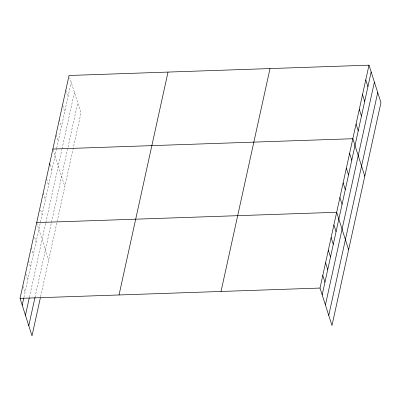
<?xml version="1.0" encoding="UTF-8"?>
<svg xmlns="http://www.w3.org/2000/svg" width="401" height="401" viewBox="0 0 401 401"><rect width="100%" height="100%" fill="white"/><g stroke="black" fill="none" stroke-linecap="round" stroke-linejoin="round"><path stroke-width="0.3" stroke-dasharray="2 1.5" d="M23.935 297.347L56.586 148.766M56.716 148.18L71.198 82.275M29.413 297.241L45.719 223.026M45.849 222.435L61.884 149.473M62.015 148.881L74.426 92.395M34.987 297.442L51.378 222.861M51.503 222.274L77.754 102.821M40.596 296.735L80.982 112.942L69.749 77.744M65.794 90.19L67.964 96.987M62.746 105.468L64.731 111.694M59.333 119.613L61.498 126.405M56.28 134.891L58.265 141.117M53.047 149.598L64.822 186.495M49.995 164.876L51.799 170.54M46.581 179.021L48.566 185.247M43.168 193.167L45.338 199.959M40.656 210.144L42.105 214.67M36.702 222.59L48.656 260.048M34.651 237.482L36.095 242.014M31.153 247.848L33.318 254.64M28.556 261.046L30.546 267.272M25.779 273.677L27.769 279.903M23.007 286.304L24.992 292.535"/><path stroke-width="0.6" d="M40.331 297.938L32.005 335.832L20.05 298.369L69.027 75.483L368.995 65.168L380.95 102.631L331.973 325.517L320.018 288.058L368.995 65.168M22.22 305.161L23.804 297.948M25.448 315.286L29.283 297.843M28.777 325.712L34.987 297.442M119.037 294.966L168.019 72.08M221.026 291.462L270.008 68.571M322.183 294.85L371.161 71.964M325.411 304.971L374.394 82.085M328.74 315.397L377.722 92.511M52.867 149.037L352.83 138.721L364.785 176.184M36.702 222.59L336.67 212.274L348.624 249.738M20.05 298.369L320.018 288.058M365.762 79.879L367.933 86.671M362.529 94.591L364.699 101.383M359.296 109.303L361.466 116.095M356.063 124.009L358.233 130.806M349.597 153.433L351.767 160.225M346.369 168.144L348.534 174.936M343.136 182.856L345.301 189.648M339.903 197.563L342.068 204.36M333.893 224.906L336.063 231.698M331.116 237.537L333.286 244.329M328.344 250.169L330.509 256.961M325.567 262.795L327.737 269.592M322.79 275.427L324.96 282.219M49.634 163.743L49.995 164.876"/></g></svg>
